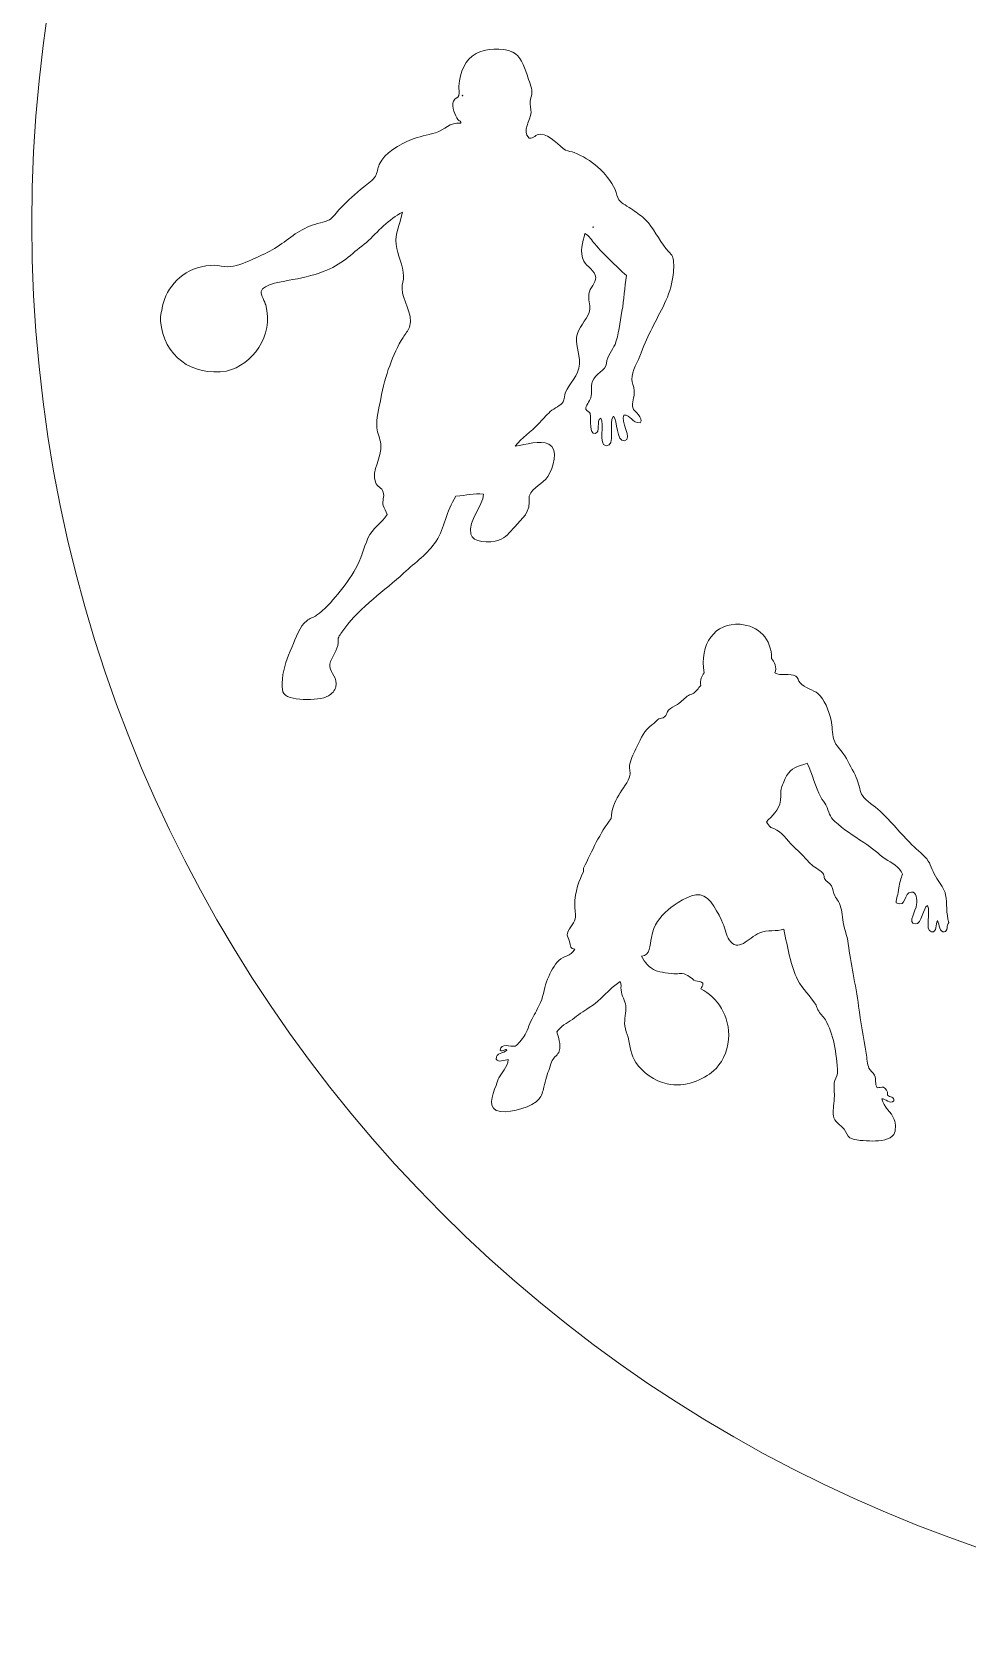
# Model space of a CAD drawing. Header units: centimetres. Extents: x 13 to 117, y -22 to 26.
# Drawn here: x 64.03 to 76.04, y -18.64 to 1.76 of the extents above; entities that cross this region are included whole.
import ezdxf

# ---------------------------------------------------------------- set-up
doc = ezdxf.new("R2010")
doc.units = ezdxf.units.CM
doc.header["$MEASUREMENT"] = 0
doc.layers.add('001', color=7, linetype='Continuous')

msp = doc.modelspace()

# ---------------------------------------------------------------- linework, layer by layer
at = {"layer": '001', "color": 250, "lineweight": 9}
for points, knots in [([(81.97018, 17.23276), (91.87681, 17.23276), (99.90772, 9.20186), (99.90772, -0.70477), (99.90772, -0.70477), (99.90772, -10.61139), (91.87681, -18.6423), (81.97018, -18.6423), (81.97018, -18.6423), (72.06356, -18.6423), (64.03265, -10.61139), (64.03265, -0.70477), (64.03265, -0.70477), (64.03265, 9.20186), (72.06356, 17.23276), (81.97018, 17.23276)], [0, 0, 0, 0, 0.2, 0.2, 0.2, 0.2, 0.4, 0.4, 0.4, 0.4, 0.6, 0.6, 0.6, 0.6, 1, 1, 1, 1]), ([(65.6836, -1.95435), (65.6836, -1.95435), (65.6836, -1.89731), (65.6836, -1.89731), (65.6836, -1.89731), (65.69979, -1.83234), (65.70884, -1.74456), (65.73438, -1.67543), (65.73438, -1.67543), (65.82375, -1.43267), (66.06279, -1.23581), (66.38118, -1.23771), (66.38118, -1.23771), (66.43697, -1.23806), (66.48624, -1.25746), (66.54609, -1.25682), (66.54609, -1.25682), (66.64675, -1.25569), (66.75717, -1.21011), (66.85059, -1.16789), (66.85059, -1.16789), (66.94221, -1.12671), (67.0387, -1.08642), (67.11695, -1.04121), (67.11695, -1.04121), (67.29003, -0.94082), (67.42387, -0.80585), (67.59888, -0.73667), (67.59888, -0.73667), (67.68538, -0.70259), (67.79365, -0.68803), (67.85266, -0.65425), (67.85266, -0.65425), (67.90066, -0.62676), (67.9414, -0.56034), (67.99216, -0.50829), (67.99216, -0.50829), (68.09346, -0.40488), (68.18302, -0.32342), (68.2902, -0.23582), (68.2902, -0.23582), (68.34287, -0.19279), (68.41254, -0.14433), (68.44246, -0.09616), (68.44246, -0.09616), (68.47057, -0.05073), (68.47057, 0.00568), (68.49319, 0.05595), (68.49319, 0.05595), (68.55976, 0.20479), (68.75294, 0.31099), (68.90548, 0.37321), (68.90548, 0.37321), (69.00134, 0.41215), (69.10417, 0.43013), (69.216, 0.46195), (69.216, 0.46195), (69.33544, 0.49572), (69.39201, 0.60371), (69.5394, 0.58237), (69.5394, 0.58237), (69.54881, 0.60545), (69.51613, 0.61452), (69.50143, 0.63311), (69.50143, 0.63311), (69.46766, 0.67659), (69.41945, 0.79733), (69.44439, 0.86781), (69.44439, 0.86781), (69.46165, 0.9166), (69.49964, 0.89719), (69.5142, 0.93761), (69.5142, 0.93761), (69.52795, 0.97547), (69.51127, 1.02085), (69.5142, 1.05802), (69.5142, 1.05802), (69.5284, 1.24228), (69.59549, 1.40328), (69.7361, 1.47664), (69.7361, 1.47664), (69.85443, 1.53841), (70.07068, 1.56326), (70.20548, 1.49557), (70.20548, 1.49557), (70.30323, 1.44658), (70.35178, 1.32988), (70.38941, 1.20399), (70.38941, 1.20399), (70.41283, 1.12541), (70.45208, 1.04542), (70.45275, 0.98189), (70.45275, 0.98189), (70.45324, 0.93955), (70.42933, 0.90399), (70.42741, 0.86132), (70.42741, 0.86132), (70.42544, 0.8159), (70.44405, 0.76823), (70.44012, 0.72201), (70.44012, 0.72201), (70.43143, 0.61435), (70.32039, 0.48959), (70.41477, 0.39214), (70.41477, 0.39214), (70.4783, 0.38114), (70.49545, 0.44353), (70.56054, 0.44288), (70.56054, 0.44288), (70.68469, 0.44157), (70.8053, 0.28095), (70.88414, 0.24002), (70.88414, 0.24002), (70.91924, 0.22162), (70.96124, 0.22033), (70.99193, 0.20819), (70.99193, 0.20819), (71.21142, 0.12078), (71.41638, -0.04733), (71.51822, -0.26746), (71.51822, -0.26746), (71.54229, -0.31952), (71.54229, -0.35737), (71.56893, -0.40066), (71.56893, -0.40066), (71.59803, -0.44806), (71.68728, -0.48275), (71.74645, -0.5274), (71.74645, -0.5274), (71.80314, -0.57023), (71.86746, -0.60868), (71.91147, -0.65425), (71.91147, -0.65425), (72.005, -0.75137), (72.08307, -0.91283), (72.17151, -1.0221), (72.17151, -1.0221), (72.20399, -1.06253), (72.24793, -1.09775), (72.26024, -1.14267), (72.26024, -1.14267), (72.28205, -1.22206), (72.2696, -1.31162), (72.26024, -1.38985), (72.26024, -1.38985), (72.23179, -1.62788), (72.09395, -1.83944), (71.99386, -2.04312), (71.99386, -2.04312), (71.94588, -2.14123), (71.89817, -2.23804), (71.85439, -2.36023), (71.85439, -2.36023), (71.81366, -2.47366), (71.73219, -2.5949), (71.73383, -2.70272), (71.73383, -2.70272), (71.73448, -2.74229), (71.76309, -2.79114), (71.76549, -2.84869), (71.76549, -2.84869), (71.76937, -2.93205), (71.73045, -3.00444), (71.74645, -3.06429), (71.74645, -3.06429), (71.76212, -3.12214), (71.89317, -3.18923), (71.84162, -3.26085), (71.84162, -3.26085), (71.7406, -3.26162), (71.7144, -3.15655), (71.6325, -3.15931), (71.6325, -3.15931), (71.57898, -3.23042), (71.75128, -3.47268), (71.63878, -3.48918), (71.63878, -3.48918), (71.5363, -3.50408), (71.54681, -3.22899), (71.49912, -3.17211), (71.49912, -3.17211), (71.42282, -3.25273), (71.54229, -3.56579), (71.4041, -3.55253), (71.4041, -3.55253), (71.29566, -3.5422), (71.39377, -3.27327), (71.33428, -3.19747), (71.33428, -3.19747), (71.2722, -3.2319), (71.33895, -3.38414), (71.26458, -3.39398), (71.26458, -3.39398), (71.17816, -3.40549), (71.21612, -3.2319), (71.20109, -3.14038), (71.20109, -3.14038), (71.19721, -3.11537), (71.15147, -3.11649), (71.14405, -3.08316), (71.14405, -3.08316), (71.13497, -3.04313), (71.19446, -2.98348), (71.20754, -2.93738), (71.20754, -2.93738), (71.22681, -2.86921), (71.20754, -2.79191), (71.22649, -2.73442), (71.22649, -2.73442), (71.26268, -2.62402), (71.39879, -2.5839), (71.4104, -2.49989), (71.4104, -2.49989), (71.41425, -2.3924), (71.48765, -2.32642), (71.51822, -2.25244), (71.51822, -2.25244), (71.56797, -2.13202), (71.57769, -1.97457), (71.60693, -1.82749), (71.60693, -1.82749), (71.63618, -1.68089), (71.64023, -1.52283), (71.66401, -1.3709), (71.66401, -1.3709), (71.52596, -1.24129), (71.38179, -1.10357), (71.25831, -0.96506), (71.25831, -0.96506), (71.21644, -0.91819), (71.18702, -0.85727), (71.13145, -0.83189), (71.13145, -0.83189), (71.10217, -0.94066), (71.06194, -1.06655), (71.1187, -1.18702), (71.1187, -1.18702), (71.15242, -1.25876), (71.26869, -1.30284), (71.27079, -1.39629), (71.27079, -1.39629), (71.27269, -1.46757), (71.19349, -1.52832), (71.18204, -1.60559), (71.18204, -1.60559), (71.17218, -1.67218), (71.20269, -1.74898), (71.19476, -1.80213), (71.19476, -1.80213), (71.17779, -1.91718), (71.07518, -1.99578), (71.03624, -2.11292), (71.03624, -2.11292), (70.99374, -2.2403), (71.06713, -2.35166), (71.06161, -2.50616), (71.06161, -2.50616), (71.05645, -2.65407), (70.92537, -2.75976), (70.88414, -2.86755), (70.88414, -2.86755), (70.87025, -2.90349), (70.86879, -2.95967), (70.85229, -2.98814), (70.85229, -2.98814), (70.8237, -3.03745), (70.73919, -3.06927), (70.68744, -3.11501), (70.68744, -3.11501), (70.63446, -3.16194), (70.57837, -3.22658), (70.54147, -3.26712), (70.54147, -3.26712), (70.43919, -3.38042), (70.32251, -3.44781), (70.23712, -3.55886), (70.23712, -3.55886), (70.38131, -3.53945), (70.54928, -3.47709), (70.66853, -3.53362), (70.66853, -3.53362), (70.79948, -3.5957), (70.72511, -3.83946), (70.65575, -3.94577), (70.65575, -3.94577), (70.59143, -4.04457), (70.46506, -4.07993), (70.41477, -4.19938), (70.41477, -4.19938), (70.44193, -4.42228), (70.32281, -4.48482), (70.23084, -4.59261), (70.23084, -4.59261), (70.17108, -4.66243), (70.10769, -4.7368), (70.02798, -4.76377), (70.02798, -4.76377), (69.90532, -4.80532), (69.68731, -4.79371), (69.66644, -4.68769), (69.66644, -4.68769), (69.63007, -4.50326), (69.82367, -4.33416), (69.83128, -4.17398), (69.83128, -4.17398), (69.70231, -4.15821), (69.61211, -4.19114), (69.47621, -4.19938), (69.47621, -4.19938), (69.34413, -4.40013), (69.33787, -4.60134), (69.22245, -4.77638), (69.22245, -4.77638), (69.11789, -4.93512), (68.95882, -5.04633), (68.80382, -5.18872), (68.80382, -5.18872), (68.56769, -5.40593), (68.24786, -5.62416), (68.04922, -5.89277), (68.04922, -5.89277), (68.01686, -5.93638), (67.97645, -5.98778), (67.96676, -6.01949), (67.96676, -6.01949), (67.95883, -6.04597), (67.96985, -6.07295), (67.96045, -6.11464), (67.96045, -6.11464), (67.93912, -6.20954), (67.85118, -6.29636), (67.85878, -6.38733), (67.85878, -6.38733), (67.8662, -6.47125), (67.96405, -6.53039), (67.93507, -6.64738), (67.93507, -6.64738), (67.92491, -6.68798), (67.87995, -6.73997), (67.83986, -6.76165), (67.83986, -6.76165), (67.71075, -6.83069), (67.30249, -6.8352), (67.2564, -6.71075), (67.2564, -6.71075), (67.24446, -6.6786), (67.24446, -6.61248), (67.25012, -6.54592), (67.25012, -6.54592), (67.26336, -6.38895), (67.31236, -6.27551), (67.37069, -6.14004), (67.37069, -6.14004), (67.42579, -6.01205), (67.47024, -5.86608), (67.56076, -5.79757), (67.56076, -5.79757), (67.59809, -5.76943), (67.649, -5.75378), (67.68762, -5.72793), (67.68762, -5.72793), (67.78749, -5.6608), (67.87866, -5.55125), (67.96045, -5.4551), (67.96045, -5.4551), (68.04728, -5.3531), (68.12646, -5.23865), (68.18886, -5.13166), (68.18886, -5.13166), (68.26078, -5.00802), (68.28937, -4.86983), (68.34724, -4.73856), (68.34724, -4.73856), (68.40414, -4.60962), (68.51859, -4.55173), (68.59456, -4.43409), (68.59456, -4.43409), (68.57709, -4.39304), (68.5546, -4.35812), (68.54376, -4.31994), (68.54376, -4.31994), (68.52716, -4.26094), (68.56169, -4.21005), (68.54376, -4.14881), (68.54376, -4.14881), (68.52615, -4.08786), (68.46294, -4.08236), (68.44246, -4.02174), (68.44246, -4.02174), (68.38829, -3.8627), (68.53131, -3.71547), (68.51208, -3.53362), (68.51208, -3.53362), (68.5037, -3.45349), (68.46699, -3.39224), (68.4615, -3.32417), (68.4615, -3.32417), (68.45164, -3.2065), (68.48949, -3.07287), (68.51208, -2.95003), (68.51208, -2.95003), (68.56706, -2.65213), (68.66627, -2.38223), (68.79752, -2.16371), (68.79752, -2.16371), (68.82487, -2.11844), (68.86572, -2.07885), (68.87998, -2.0305), (68.87998, -2.0305), (68.93541, -1.84369), (68.78216, -1.69383), (68.78477, -1.53579), (68.78477, -1.53579), (68.78588, -1.47807), (68.80543, -1.43004), (68.80382, -1.37737), (68.80382, -1.37737), (68.80014, -1.23484), (68.72319, -1.10987), (68.7088, -0.97137), (68.7088, -0.97137), (68.69347, -0.82299), (68.75114, -0.73201), (68.79123, -0.55922), (68.79123, -0.55922), (68.61443, -0.64036), (68.47234, -0.81084), (68.32817, -0.94602), (68.32817, -0.94602), (68.16346, -1.06481), (68.03399, -1.21334), (67.821, -1.30106), (67.821, -1.30106), (67.69587, -1.35266), (67.53698, -1.39403), (67.38327, -1.42167), (67.38327, -1.42167), (67.27968, -1.44028), (66.99345, -1.48035), (66.97745, -1.57391), (66.97745, -1.57391), (66.97066, -1.61316), (67.02788, -1.71969), (67.03447, -1.74507), (67.03447, -1.74507), (67.13972, -2.14994), (66.86675, -2.51396), (66.53344, -2.5949), (66.53344, -2.5949), (66.08572, -2.66555), (65.72759, -2.40402), (65.6836, -1.95435)], [0, 0, 0, 0, 0.00877193, 0.00877193, 0.00877193, 0.00877193, 0.01754386, 0.01754386, 0.01754386, 0.01754386, 0.02631579, 0.02631579, 0.02631579, 0.02631579, 0.03508772, 0.03508772, 0.03508772, 0.03508772, 0.04385965, 0.04385965, 0.04385965, 0.04385965, 0.05263158, 0.05263158, 0.05263158, 0.05263158, 0.06140351, 0.06140351, 0.06140351, 0.06140351, 0.07017544, 0.07017544, 0.07017544, 0.07017544, 0.07894737, 0.07894737, 0.07894737, 0.07894737, 0.0877193, 0.0877193, 0.0877193, 0.0877193, 0.09649123, 0.09649123, 0.09649123, 0.09649123, 0.10526316, 0.10526316, 0.10526316, 0.10526316, 0.11403509, 0.11403509, 0.11403509, 0.11403509, 0.12280702, 0.12280702, 0.12280702, 0.12280702, 0.13157895, 0.13157895, 0.13157895, 0.13157895, 0.14035088, 0.14035088, 0.14035088, 0.14035088, 0.14912281, 0.14912281, 0.14912281, 0.14912281, 0.15789474, 0.15789474, 0.15789474, 0.15789474, 0.16666667, 0.16666667, 0.16666667, 0.16666667, 0.1754386, 0.1754386, 0.1754386, 0.1754386, 0.18421053, 0.18421053, 0.18421053, 0.18421053, 0.19298246, 0.19298246, 0.19298246, 0.19298246, 0.20175439, 0.20175439, 0.20175439, 0.20175439, 0.21052632, 0.21052632, 0.21052632, 0.21052632, 0.21929825, 0.21929825, 0.21929825, 0.21929825, 0.22807018, 0.22807018, 0.22807018, 0.22807018, 0.23684211, 0.23684211, 0.23684211, 0.23684211, 0.24561404, 0.24561404, 0.24561404, 0.24561404, 0.25438596, 0.25438596, 0.25438596, 0.25438596, 0.26315789, 0.26315789, 0.26315789, 0.26315789, 0.27192982, 0.27192982, 0.27192982, 0.27192982, 0.28070175, 0.28070175, 0.28070175, 0.28070175, 0.28947368, 0.28947368, 0.28947368, 0.28947368, 0.29824561, 0.29824561, 0.29824561, 0.29824561, 0.30701754, 0.30701754, 0.30701754, 0.30701754, 0.31578947, 0.31578947, 0.31578947, 0.31578947, 0.3245614, 0.3245614, 0.3245614, 0.3245614, 0.33333333, 0.33333333, 0.33333333, 0.33333333, 0.34210526, 0.34210526, 0.34210526, 0.34210526, 0.35087719, 0.35087719, 0.35087719, 0.35087719, 0.35964912, 0.35964912, 0.35964912, 0.35964912, 0.36842105, 0.36842105, 0.36842105, 0.36842105, 0.37719298, 0.37719298, 0.37719298, 0.37719298, 0.38596491, 0.38596491, 0.38596491, 0.38596491, 0.39473684, 0.39473684, 0.39473684, 0.39473684, 0.40350877, 0.40350877, 0.40350877, 0.40350877, 0.4122807, 0.4122807, 0.4122807, 0.4122807, 0.42105263, 0.42105263, 0.42105263, 0.42105263, 0.42982456, 0.42982456, 0.42982456, 0.42982456, 0.43859649, 0.43859649, 0.43859649, 0.43859649, 0.44736842, 0.44736842, 0.44736842, 0.44736842, 0.45614035, 0.45614035, 0.45614035, 0.45614035, 0.46491228, 0.46491228, 0.46491228, 0.46491228, 0.47368421, 0.47368421, 0.47368421, 0.47368421, 0.48245614, 0.48245614, 0.48245614, 0.48245614, 0.49122807, 0.49122807, 0.49122807, 0.49122807, 0.5, 0.5, 0.5, 0.5, 0.50877193, 0.50877193, 0.50877193, 0.50877193, 0.51754386, 0.51754386, 0.51754386, 0.51754386, 0.52631579, 0.52631579, 0.52631579, 0.52631579, 0.53508772, 0.53508772, 0.53508772, 0.53508772, 0.54385965, 0.54385965, 0.54385965, 0.54385965, 0.55263158, 0.55263158, 0.55263158, 0.55263158, 0.56140351, 0.56140351, 0.56140351, 0.56140351, 0.57017544, 0.57017544, 0.57017544, 0.57017544, 0.57894737, 0.57894737, 0.57894737, 0.57894737, 0.5877193, 0.5877193, 0.5877193, 0.5877193, 0.59649123, 0.59649123, 0.59649123, 0.59649123, 0.60526316, 0.60526316, 0.60526316, 0.60526316, 0.61403509, 0.61403509, 0.61403509, 0.61403509, 0.62280702, 0.62280702, 0.62280702, 0.62280702, 0.63157895, 0.63157895, 0.63157895, 0.63157895, 0.64035088, 0.64035088, 0.64035088, 0.64035088, 0.64912281, 0.64912281, 0.64912281, 0.64912281, 0.65789474, 0.65789474, 0.65789474, 0.65789474, 0.66666667, 0.66666667, 0.66666667, 0.66666667, 0.6754386, 0.6754386, 0.6754386, 0.6754386, 0.68421053, 0.68421053, 0.68421053, 0.68421053, 0.69298246, 0.69298246, 0.69298246, 0.69298246, 0.70175439, 0.70175439, 0.70175439, 0.70175439, 0.71052632, 0.71052632, 0.71052632, 0.71052632, 0.71929825, 0.71929825, 0.71929825, 0.71929825, 0.72807018, 0.72807018, 0.72807018, 0.72807018, 0.73684211, 0.73684211, 0.73684211, 0.73684211, 0.74561404, 0.74561404, 0.74561404, 0.74561404, 0.75438596, 0.75438596, 0.75438596, 0.75438596, 0.76315789, 0.76315789, 0.76315789, 0.76315789, 0.77192982, 0.77192982, 0.77192982, 0.77192982, 0.78070175, 0.78070175, 0.78070175, 0.78070175, 0.78947368, 0.78947368, 0.78947368, 0.78947368, 0.79824561, 0.79824561, 0.79824561, 0.79824561, 0.80701754, 0.80701754, 0.80701754, 0.80701754, 0.81578947, 0.81578947, 0.81578947, 0.81578947, 0.8245614, 0.8245614, 0.8245614, 0.8245614, 0.83333333, 0.83333333, 0.83333333, 0.83333333, 0.84210526, 0.84210526, 0.84210526, 0.84210526, 0.85087719, 0.85087719, 0.85087719, 0.85087719, 0.85964912, 0.85964912, 0.85964912, 0.85964912, 0.86842105, 0.86842105, 0.86842105, 0.86842105, 0.87719298, 0.87719298, 0.87719298, 0.87719298, 0.88596491, 0.88596491, 0.88596491, 0.88596491, 0.89473684, 0.89473684, 0.89473684, 0.89473684, 0.90350877, 0.90350877, 0.90350877, 0.90350877, 0.9122807, 0.9122807, 0.9122807, 0.9122807, 0.92105263, 0.92105263, 0.92105263, 0.92105263, 0.92982456, 0.92982456, 0.92982456, 0.92982456, 0.93859649, 0.93859649, 0.93859649, 0.93859649, 0.94736842, 0.94736842, 0.94736842, 0.94736842, 0.95614035, 0.95614035, 0.95614035, 0.95614035, 0.96491228, 0.96491228, 0.96491228, 0.96491228, 0.97368421, 0.97368421, 0.97368421, 0.97368421, 0.98245614, 0.98245614, 0.98245614, 0.98245614, 1, 1, 1, 1]), ([(73.57008, -6.46774), (73.63768, -6.5077), (73.76866, -6.46653), (73.84026, -6.50968), (73.84026, -6.50968), (73.86889, -6.52711), (73.86962, -6.56579), (73.89425, -6.59382), (73.89425, -6.59382), (73.94829, -6.65518), (74.06927, -6.68654), (74.12235, -6.73199), (74.12235, -6.73199), (74.20588, -6.80312), (74.26084, -6.94541), (74.29051, -7.07407), (74.29051, -7.07407), (74.30793, -7.15009), (74.30381, -7.23681), (74.32645, -7.32023), (74.32645, -7.32023), (74.34866, -7.40175), (74.4337, -7.46312), (74.48847, -7.56636), (74.48847, -7.56636), (74.53501, -7.65342), (74.59621, -7.76222), (74.62664, -7.83656), (74.62664, -7.83656), (74.656, -7.90845), (74.66061, -7.99262), (74.69274, -8.04063), (74.69274, -8.04063), (74.73953, -8.11086), (74.85274, -8.1739), (74.92085, -8.23861), (74.92085, -8.23861), (75.06526, -8.37648), (75.18552, -8.52747), (75.32902, -8.67081), (75.32902, -8.67081), (75.40031, -8.74229), (75.48936, -8.80238), (75.53921, -8.88088), (75.53921, -8.88088), (75.57747, -8.94129), (75.59599, -9.02713), (75.64725, -9.10319), (75.64725, -9.10319), (75.69264, -9.17079), (75.74639, -9.23507), (75.76123, -9.31322), (75.76123, -9.31322), (75.782, -9.42233), (75.76624, -9.55253), (75.80311, -9.6674), (75.80311, -9.6674), (75.77007, -9.70258), (75.79227, -9.78107), (75.7433, -9.78749), (75.7433, -9.78749), (75.68503, -9.79517), (75.68211, -9.69936), (75.65916, -9.64337), (75.65916, -9.64337), (75.62703, -9.68991), (75.657, -9.79729), (75.58117, -9.78749), (75.58117, -9.78749), (75.48583, -9.77511), (75.57747, -9.52559), (75.52698, -9.4512), (75.52698, -9.4512), (75.47496, -9.47221), (75.45691, -9.69433), (75.37108, -9.68543), (75.37108, -9.68543), (75.26947, -9.6749), (75.37994, -9.51397), (75.389, -9.43915), (75.389, -9.43915), (75.39723, -9.3718), (75.38931, -9.27497), (75.3229, -9.27725), (75.3229, -9.27725), (75.21276, -9.28095), (75.27025, -9.48521), (75.12492, -9.41543), (75.12492, -9.41543), (75.13166, -9.36175), (75.14927, -9.30831), (75.1609, -9.22326), (75.1609, -9.22326), (75.16929, -9.16207), (75.18947, -9.09598), (75.20888, -9.04915), (75.20888, -9.04915), (75.17421, -8.94618), (75.06968, -8.90872), (74.98677, -8.85105), (74.98677, -8.85105), (74.90245, -8.7923), (74.8139, -8.70755), (74.71078, -8.64096), (74.71078, -8.64096), (74.56546, -8.54722), (74.45665, -8.47665), (74.33855, -8.37066), (74.33855, -8.37066), (74.26695, -8.3067), (74.27034, -8.25361), (74.2244, -8.16059), (74.2244, -8.16059), (74.20758, -8.12646), (74.17792, -8.09498), (74.1583, -8.05854), (74.1583, -8.05854), (74.08733, -7.92621), (74.05734, -7.77415), (73.98437, -7.62636), (73.98437, -7.62636), (73.8606, -7.6701), (73.7798, -7.67792), (73.72017, -7.78838), (73.72017, -7.78838), (73.70207, -7.82233), (73.6654, -7.90174), (73.6541, -7.9386), (73.6541, -7.9386), (73.63816, -7.98969), (73.64887, -8.05013), (73.64212, -8.10062), (73.64212, -8.10062), (73.62377, -8.238), (73.53014, -8.29876), (73.46204, -8.37679), (73.46204, -8.37679), (73.47522, -8.40554), (73.50079, -8.42206), (73.51609, -8.44881), (73.51609, -8.44881), (73.63707, -8.47696), (73.69506, -8.57428), (73.77416, -8.65888), (73.77416, -8.65888), (73.81733, -8.70507), (73.8678, -8.74653), (73.91216, -8.79107), (73.91216, -8.79107), (73.9469, -8.82563), (73.98975, -8.88118), (74.04434, -8.92906), (74.04434, -8.92906), (74.0884, -8.96762), (74.17253, -9.00665), (74.19444, -9.04915), (74.19444, -9.04915), (74.20238, -9.06464), (74.19993, -9.0877), (74.20649, -9.10319), (74.20649, -9.10319), (74.2224, -9.14127), (74.27489, -9.16177), (74.2963, -9.19924), (74.2963, -9.19924), (74.3182, -9.23689), (74.32217, -9.29028), (74.33855, -9.32513), (74.33855, -9.32513), (74.35048, -9.35104), (74.37419, -9.37349), (74.38642, -9.39722), (74.38642, -9.39722), (74.42389, -9.4687), (74.43078, -9.5412), (74.4406, -9.63132), (74.4406, -9.63132), (74.45071, -9.72688), (74.49966, -9.83492), (74.51268, -9.94356), (74.51268, -9.94356), (74.54111, -10.18433), (74.60721, -10.46189), (74.64467, -10.74187), (74.64467, -10.74187), (74.67112, -10.94013), (74.70738, -11.14622), (74.74062, -11.34221), (74.74062, -11.34221), (74.75223, -11.41042), (74.75865, -11.48571), (74.77658, -11.53436), (74.77658, -11.53436), (74.78988, -11.56955), (74.83133, -11.58576), (74.84876, -11.62444), (74.84876, -11.62444), (74.87402, -11.6806), (74.84864, -11.73889), (74.88471, -11.78644), (74.88471, -11.78644), (74.91624, -11.78998), (74.93031, -11.77593), (74.96274, -11.78052), (74.96274, -11.78052), (74.98968, -11.80559), (75.02623, -11.82106), (75.01677, -11.88255), (75.01677, -11.88255), (75.03772, -11.90763), (75.11605, -11.90702), (75.09478, -11.9546), (75.09478, -11.9546), (75.05363, -12.00893), (74.98233, -11.91882), (74.9447, -11.93062), (74.9447, -11.93062), (74.96521, -12.03369), (75.06647, -12.10101), (75.1009, -12.19465), (75.1009, -12.19465), (75.12125, -12.25005), (75.12614, -12.33541), (75.09478, -12.38678), (75.09478, -12.38678), (75.05225, -12.45674), (74.92664, -12.4711), (74.8188, -12.47079), (74.8188, -12.47079), (74.73359, -12.47067), (74.58652, -12.4616), (74.53054, -12.42886), (74.53054, -12.42886), (74.50101, -12.41143), (74.48023, -12.34903), (74.45863, -12.3207), (74.45863, -12.3207), (74.41336, -12.26168), (74.33382, -12.22864), (74.32035, -12.14662), (74.32035, -12.14662), (74.31161, -12.09215), (74.32722, -12.01014), (74.33243, -11.92445), (74.33243, -11.92445), (74.33717, -11.8486), (74.32463, -11.77363), (74.33243, -11.72649), (74.33243, -11.72649), (74.33945, -11.68442), (74.3653, -11.64145), (74.37449, -11.60638), (74.37449, -11.60638), (74.36287, -11.32642), (74.32282, -11.10151), (74.21829, -10.91613), (74.21829, -10.91613), (74.19228, -10.86976), (74.14808, -10.83472), (74.12235, -10.78988), (74.12235, -10.78988), (74.11165, -10.7714), (74.10874, -10.74919), (74.09835, -10.72995), (74.09835, -10.72995), (74.03316, -10.6106), (73.91966, -10.5197), (73.8641, -10.40571), (73.8641, -10.40571), (73.77078, -10.21372), (73.73761, -10.00487), (73.68422, -9.75139), (73.68422, -9.75139), (73.59515, -9.78856), (73.46912, -9.75798), (73.37809, -9.79945), (73.37809, -9.79945), (73.22003, -9.87166), (73.10132, -10.05967), (72.98183, -9.88952), (72.98183, -9.88952), (72.94233, -9.83355), (72.9347, -9.75018), (72.90378, -9.67949), (72.90378, -9.67949), (72.8533, -9.56383), (72.73949, -9.32701), (72.60958, -9.31322), (72.60958, -9.31322), (72.47589, -9.29898), (72.27819, -9.43867), (72.2014, -9.50525), (72.2014, -9.50525), (72.08942, -9.60253), (72.01964, -9.68881), (71.98524, -9.85956), (71.98524, -9.85956), (71.96488, -9.96114), (71.97316, -10.09301), (71.85932, -10.0996), (71.85932, -10.0996), (71.89817, -10.18529), (71.95876, -10.25044), (72.04536, -10.28577), (72.04536, -10.28577), (72.08453, -10.30168), (72.23783, -10.32479), (72.2975, -10.3277), (72.2975, -10.3277), (72.32517, -10.32923), (72.3541, -10.31778), (72.3815, -10.32172), (72.3815, -10.32172), (72.45415, -10.33214), (72.50129, -10.3901), (72.54977, -10.41783), (72.54977, -10.41783), (72.58312, -10.42623), (72.62918, -10.42225), (72.64558, -10.44779), (72.64558, -10.44779), (72.65138, -10.48545), (72.62904, -10.49506), (72.62167, -10.5197), (72.62167, -10.5197), (72.82697, -10.62421), (72.9988, -10.86564), (72.97587, -11.16825), (72.97587, -11.16825), (72.96333, -11.33192), (72.87945, -11.48674), (72.7837, -11.57046), (72.7837, -11.57046), (72.65443, -11.68337), (72.4165, -11.78968), (72.18947, -11.73846), (72.18947, -11.73846), (72.02061, -11.70033), (71.87141, -11.59077), (71.78711, -11.46227), (71.78711, -11.46227), (71.72453, -11.36667), (71.71047, -11.26341), (71.68508, -11.13824), (71.68508, -11.13824), (71.67635, -11.09374), (71.64834, -11.04479), (71.64316, -10.99395), (71.64316, -10.99395), (71.63413, -10.90784), (71.66425, -10.82261), (71.65509, -10.73589), (71.65509, -10.73589), (71.64869, -10.67452), (71.60307, -10.61091), (71.59512, -10.53179), (71.59512, -10.53179), (71.59144, -10.49506), (71.60565, -10.4631), (71.58303, -10.42377), (71.58303, -10.42377), (71.43941, -10.51757), (71.33899, -10.66718), (71.18695, -10.76003), (71.18695, -10.76003), (71.10998, -10.8067), (71.04248, -10.85766), (70.97076, -10.91), (70.97076, -10.91), (70.90235, -10.95989), (70.81806, -10.99614), (70.7726, -11.07215), (70.7726, -11.07215), (70.787, -11.13873), (70.82987, -11.22914), (70.80275, -11.31831), (70.80275, -11.31831), (70.78963, -11.36115), (70.73484, -11.3959), (70.71269, -11.43826), (70.71269, -11.43826), (70.70137, -11.45999), (70.69108, -11.50144), (70.67674, -11.54031), (70.67674, -11.54031), (70.65133, -11.60839), (70.62621, -11.6907), (70.60465, -11.78052), (70.60465, -11.78052), (70.59224, -11.83178), (70.57469, -11.8957), (70.54466, -11.93062), (70.54466, -11.93062), (70.45854, -12.03006), (70.19848, -12.11019), (70.05237, -12.09276), (70.05237, -12.09276), (69.86614, -12.07025), (69.94265, -11.88607), (69.99221, -11.7565), (69.99221, -11.7565), (70.00644, -11.71931), (70.01746, -11.6809), (70.02834, -11.66039), (70.02834, -11.66039), (70.06521, -11.59047), (70.13572, -11.5342), (70.14829, -11.42633), (70.14829, -11.42633), (70.09918, -11.42863), (70.02191, -11.47022), (69.99221, -11.42036), (69.99221, -11.42036), (69.99239, -11.33638), (70.08634, -11.34631), (70.13039, -11.30626), (70.13039, -11.30626), (70.11525, -11.27474), (70.07731, -11.33452), (70.04626, -11.30626), (70.04626, -11.30626), (70.05402, -11.20265), (70.17336, -11.27092), (70.23855, -11.25221), (70.23855, -11.25221), (70.26531, -11.2444), (70.33277, -11.15647), (70.35239, -11.12616), (70.35239, -11.12616), (70.38955, -11.06847), (70.41309, -10.98235), (70.45442, -10.90402), (70.45442, -10.90402), (70.49097, -10.83519), (70.53275, -10.7631), (70.5626, -10.69395), (70.5626, -10.69395), (70.60542, -10.59451), (70.61228, -10.48622), (70.65254, -10.39378), (70.65254, -10.39378), (70.69017, -10.30797), (70.73835, -10.20671), (70.79665, -10.15359), (70.79665, -10.15359), (70.86992, -10.08706), (70.94534, -10.10832), (71.00072, -10.00948), (71.00072, -10.00948), (70.94443, -10.00966), (70.94903, -9.9694), (70.93481, -9.91355), (70.93481, -9.91355), (70.92458, -9.87427), (70.90498, -9.84716), (70.90468, -9.8296), (70.90468, -9.8296), (70.90438, -9.75842), (70.99262, -9.69251), (71.00672, -9.61936), (71.00672, -9.61936), (71.01756, -9.56428), (71.00091, -9.50185), (71.00072, -9.44525), (71.00072, -9.44525), (71.00042, -9.27102), (71.06088, -9.11755), (71.11487, -9.019), (71.11487, -9.019), (71.11487, -9.019), (71.11487, -8.97114), (71.11487, -8.97114), (71.11487, -8.97114), (71.2241, -8.75009), (71.32263, -8.51843), (71.46919, -8.33483), (71.46919, -8.33483), (71.47179, -8.21674), (71.51389, -8.12907), (71.56511, -8.03452), (71.56511, -8.03452), (71.61087, -7.94992), (71.69608, -7.86427), (71.70908, -7.78238), (71.70908, -7.78238), (71.71733, -7.7307), (71.69698, -7.68924), (71.70908, -7.63235), (71.70908, -7.63235), (71.72453, -7.55996), (71.76616, -7.48545), (71.79922, -7.41629), (71.79922, -7.41629), (71.86011, -7.2884), (71.88947, -7.21097), (71.99121, -7.13404), (71.99121, -7.13404), (72.02334, -7.11002), (72.05409, -7.07316), (72.08149, -7.05615), (72.08149, -7.05615), (72.10062, -7.04406), (72.13271, -7.04788), (72.15339, -7.03201), (72.15339, -7.03201), (72.17966, -7.01193), (72.18567, -6.96696), (72.20738, -6.94201), (72.20738, -6.94201), (72.23143, -6.91449), (72.27591, -6.89904), (72.32134, -6.86998), (72.32134, -6.86998), (72.37275, -6.83737), (72.41745, -6.78168), (72.45953, -6.75584), (72.45953, -6.75584), (72.47835, -6.74452), (72.50236, -6.743), (72.5195, -6.73199), (72.5195, -6.73199), (72.56, -6.70566), (72.58463, -6.66174), (72.62167, -6.62993), (72.62167, -6.62993), (72.60243, -6.56078), (72.63069, -6.50309), (72.66361, -6.46774), (72.66361, -6.46774), (72.59306, -6.09921), (72.80101, -5.81953), (73.12595, -5.84336), (73.12595, -5.84336), (73.35726, -5.86052), (73.53031, -6.03203), (73.52802, -6.2817), (73.52802, -6.2817), (73.56276, -6.32133), (73.5996, -6.40122), (73.57008, -6.46774)], [0, 0, 0, 0, 0.00735294, 0.00735294, 0.00735294, 0.00735294, 0.01470588, 0.01470588, 0.01470588, 0.01470588, 0.02205882, 0.02205882, 0.02205882, 0.02205882, 0.02941176, 0.02941176, 0.02941176, 0.02941176, 0.03676471, 0.03676471, 0.03676471, 0.03676471, 0.04411765, 0.04411765, 0.04411765, 0.04411765, 0.05147059, 0.05147059, 0.05147059, 0.05147059, 0.05882353, 0.05882353, 0.05882353, 0.05882353, 0.06617647, 0.06617647, 0.06617647, 0.06617647, 0.07352941, 0.07352941, 0.07352941, 0.07352941, 0.08088235, 0.08088235, 0.08088235, 0.08088235, 0.08823529, 0.08823529, 0.08823529, 0.08823529, 0.09558824, 0.09558824, 0.09558824, 0.09558824, 0.10294118, 0.10294118, 0.10294118, 0.10294118, 0.11029412, 0.11029412, 0.11029412, 0.11029412, 0.11764706, 0.11764706, 0.11764706, 0.11764706, 0.125, 0.125, 0.125, 0.125, 0.13235294, 0.13235294, 0.13235294, 0.13235294, 0.13970588, 0.13970588, 0.13970588, 0.13970588, 0.14705882, 0.14705882, 0.14705882, 0.14705882, 0.15441176, 0.15441176, 0.15441176, 0.15441176, 0.16176471, 0.16176471, 0.16176471, 0.16176471, 0.16911765, 0.16911765, 0.16911765, 0.16911765, 0.17647059, 0.17647059, 0.17647059, 0.17647059, 0.18382353, 0.18382353, 0.18382353, 0.18382353, 0.19117647, 0.19117647, 0.19117647, 0.19117647, 0.19852941, 0.19852941, 0.19852941, 0.19852941, 0.20588235, 0.20588235, 0.20588235, 0.20588235, 0.21323529, 0.21323529, 0.21323529, 0.21323529, 0.22058824, 0.22058824, 0.22058824, 0.22058824, 0.22794118, 0.22794118, 0.22794118, 0.22794118, 0.23529412, 0.23529412, 0.23529412, 0.23529412, 0.24264706, 0.24264706, 0.24264706, 0.24264706, 0.25, 0.25, 0.25, 0.25, 0.25735294, 0.25735294, 0.25735294, 0.25735294, 0.26470588, 0.26470588, 0.26470588, 0.26470588, 0.27205882, 0.27205882, 0.27205882, 0.27205882, 0.27941176, 0.27941176, 0.27941176, 0.27941176, 0.28676471, 0.28676471, 0.28676471, 0.28676471, 0.29411765, 0.29411765, 0.29411765, 0.29411765, 0.30147059, 0.30147059, 0.30147059, 0.30147059, 0.30882353, 0.30882353, 0.30882353, 0.30882353, 0.31617647, 0.31617647, 0.31617647, 0.31617647, 0.32352941, 0.32352941, 0.32352941, 0.32352941, 0.33088235, 0.33088235, 0.33088235, 0.33088235, 0.33823529, 0.33823529, 0.33823529, 0.33823529, 0.34558824, 0.34558824, 0.34558824, 0.34558824, 0.35294118, 0.35294118, 0.35294118, 0.35294118, 0.36029412, 0.36029412, 0.36029412, 0.36029412, 0.36764706, 0.36764706, 0.36764706, 0.36764706, 0.375, 0.375, 0.375, 0.375, 0.38235294, 0.38235294, 0.38235294, 0.38235294, 0.38970588, 0.38970588, 0.38970588, 0.38970588, 0.39705882, 0.39705882, 0.39705882, 0.39705882, 0.40441176, 0.40441176, 0.40441176, 0.40441176, 0.41176471, 0.41176471, 0.41176471, 0.41176471, 0.41911765, 0.41911765, 0.41911765, 0.41911765, 0.42647059, 0.42647059, 0.42647059, 0.42647059, 0.43382353, 0.43382353, 0.43382353, 0.43382353, 0.44117647, 0.44117647, 0.44117647, 0.44117647, 0.44852941, 0.44852941, 0.44852941, 0.44852941, 0.45588235, 0.45588235, 0.45588235, 0.45588235, 0.46323529, 0.46323529, 0.46323529, 0.46323529, 0.47058824, 0.47058824, 0.47058824, 0.47058824, 0.47794118, 0.47794118, 0.47794118, 0.47794118, 0.48529412, 0.48529412, 0.48529412, 0.48529412, 0.49264706, 0.49264706, 0.49264706, 0.49264706, 0.5, 0.5, 0.5, 0.5, 0.50735294, 0.50735294, 0.50735294, 0.50735294, 0.51470588, 0.51470588, 0.51470588, 0.51470588, 0.52205882, 0.52205882, 0.52205882, 0.52205882, 0.52941176, 0.52941176, 0.52941176, 0.52941176, 0.53676471, 0.53676471, 0.53676471, 0.53676471, 0.54411765, 0.54411765, 0.54411765, 0.54411765, 0.55147059, 0.55147059, 0.55147059, 0.55147059, 0.55882353, 0.55882353, 0.55882353, 0.55882353, 0.56617647, 0.56617647, 0.56617647, 0.56617647, 0.57352941, 0.57352941, 0.57352941, 0.57352941, 0.58088235, 0.58088235, 0.58088235, 0.58088235, 0.58823529, 0.58823529, 0.58823529, 0.58823529, 0.59558824, 0.59558824, 0.59558824, 0.59558824, 0.60294118, 0.60294118, 0.60294118, 0.60294118, 0.61029412, 0.61029412, 0.61029412, 0.61029412, 0.61764706, 0.61764706, 0.61764706, 0.61764706, 0.625, 0.625, 0.625, 0.625, 0.63235294, 0.63235294, 0.63235294, 0.63235294, 0.63970588, 0.63970588, 0.63970588, 0.63970588, 0.64705882, 0.64705882, 0.64705882, 0.64705882, 0.65441176, 0.65441176, 0.65441176, 0.65441176, 0.66176471, 0.66176471, 0.66176471, 0.66176471, 0.66911765, 0.66911765, 0.66911765, 0.66911765, 0.67647059, 0.67647059, 0.67647059, 0.67647059, 0.68382353, 0.68382353, 0.68382353, 0.68382353, 0.69117647, 0.69117647, 0.69117647, 0.69117647, 0.69852941, 0.69852941, 0.69852941, 0.69852941, 0.70588235, 0.70588235, 0.70588235, 0.70588235, 0.71323529, 0.71323529, 0.71323529, 0.71323529, 0.72058824, 0.72058824, 0.72058824, 0.72058824, 0.72794118, 0.72794118, 0.72794118, 0.72794118, 0.73529412, 0.73529412, 0.73529412, 0.73529412, 0.74264706, 0.74264706, 0.74264706, 0.74264706, 0.75, 0.75, 0.75, 0.75, 0.75735294, 0.75735294, 0.75735294, 0.75735294, 0.76470588, 0.76470588, 0.76470588, 0.76470588, 0.77205882, 0.77205882, 0.77205882, 0.77205882, 0.77941176, 0.77941176, 0.77941176, 0.77941176, 0.78676471, 0.78676471, 0.78676471, 0.78676471, 0.79411765, 0.79411765, 0.79411765, 0.79411765, 0.80147059, 0.80147059, 0.80147059, 0.80147059, 0.80882353, 0.80882353, 0.80882353, 0.80882353, 0.81617647, 0.81617647, 0.81617647, 0.81617647, 0.82352941, 0.82352941, 0.82352941, 0.82352941, 0.83088235, 0.83088235, 0.83088235, 0.83088235, 0.83823529, 0.83823529, 0.83823529, 0.83823529, 0.84558824, 0.84558824, 0.84558824, 0.84558824, 0.85294118, 0.85294118, 0.85294118, 0.85294118, 0.86029412, 0.86029412, 0.86029412, 0.86029412, 0.86764706, 0.86764706, 0.86764706, 0.86764706, 0.875, 0.875, 0.875, 0.875, 0.88235294, 0.88235294, 0.88235294, 0.88235294, 0.88970588, 0.88970588, 0.88970588, 0.88970588, 0.89705882, 0.89705882, 0.89705882, 0.89705882, 0.90441176, 0.90441176, 0.90441176, 0.90441176, 0.91176471, 0.91176471, 0.91176471, 0.91176471, 0.91911765, 0.91911765, 0.91911765, 0.91911765, 0.92647059, 0.92647059, 0.92647059, 0.92647059, 0.93382353, 0.93382353, 0.93382353, 0.93382353, 0.94117647, 0.94117647, 0.94117647, 0.94117647, 0.94852941, 0.94852941, 0.94852941, 0.94852941, 0.95588235, 0.95588235, 0.95588235, 0.95588235, 0.96323529, 0.96323529, 0.96323529, 0.96323529, 0.97058824, 0.97058824, 0.97058824, 0.97058824, 0.97794118, 0.97794118, 0.97794118, 0.97794118, 0.98529412, 0.98529412, 0.98529412, 0.98529412, 1, 1, 1, 1])]:
    msp.add_open_spline(points, degree=3, knots=knots, dxfattribs=at)
for points in [[(69.55847, 0.93761), (69.56593, 0.91241), (69.56593, 0.96248), (69.55847, 0.93761)], [(71.2328, -0.74946), (71.24024, -0.77453), (71.24024, -0.7244), (71.2328, -0.74946)]]:
    msp.add_open_spline(points, degree=3, dxfattribs=at)

doc.saveas('drawing.dxf')
